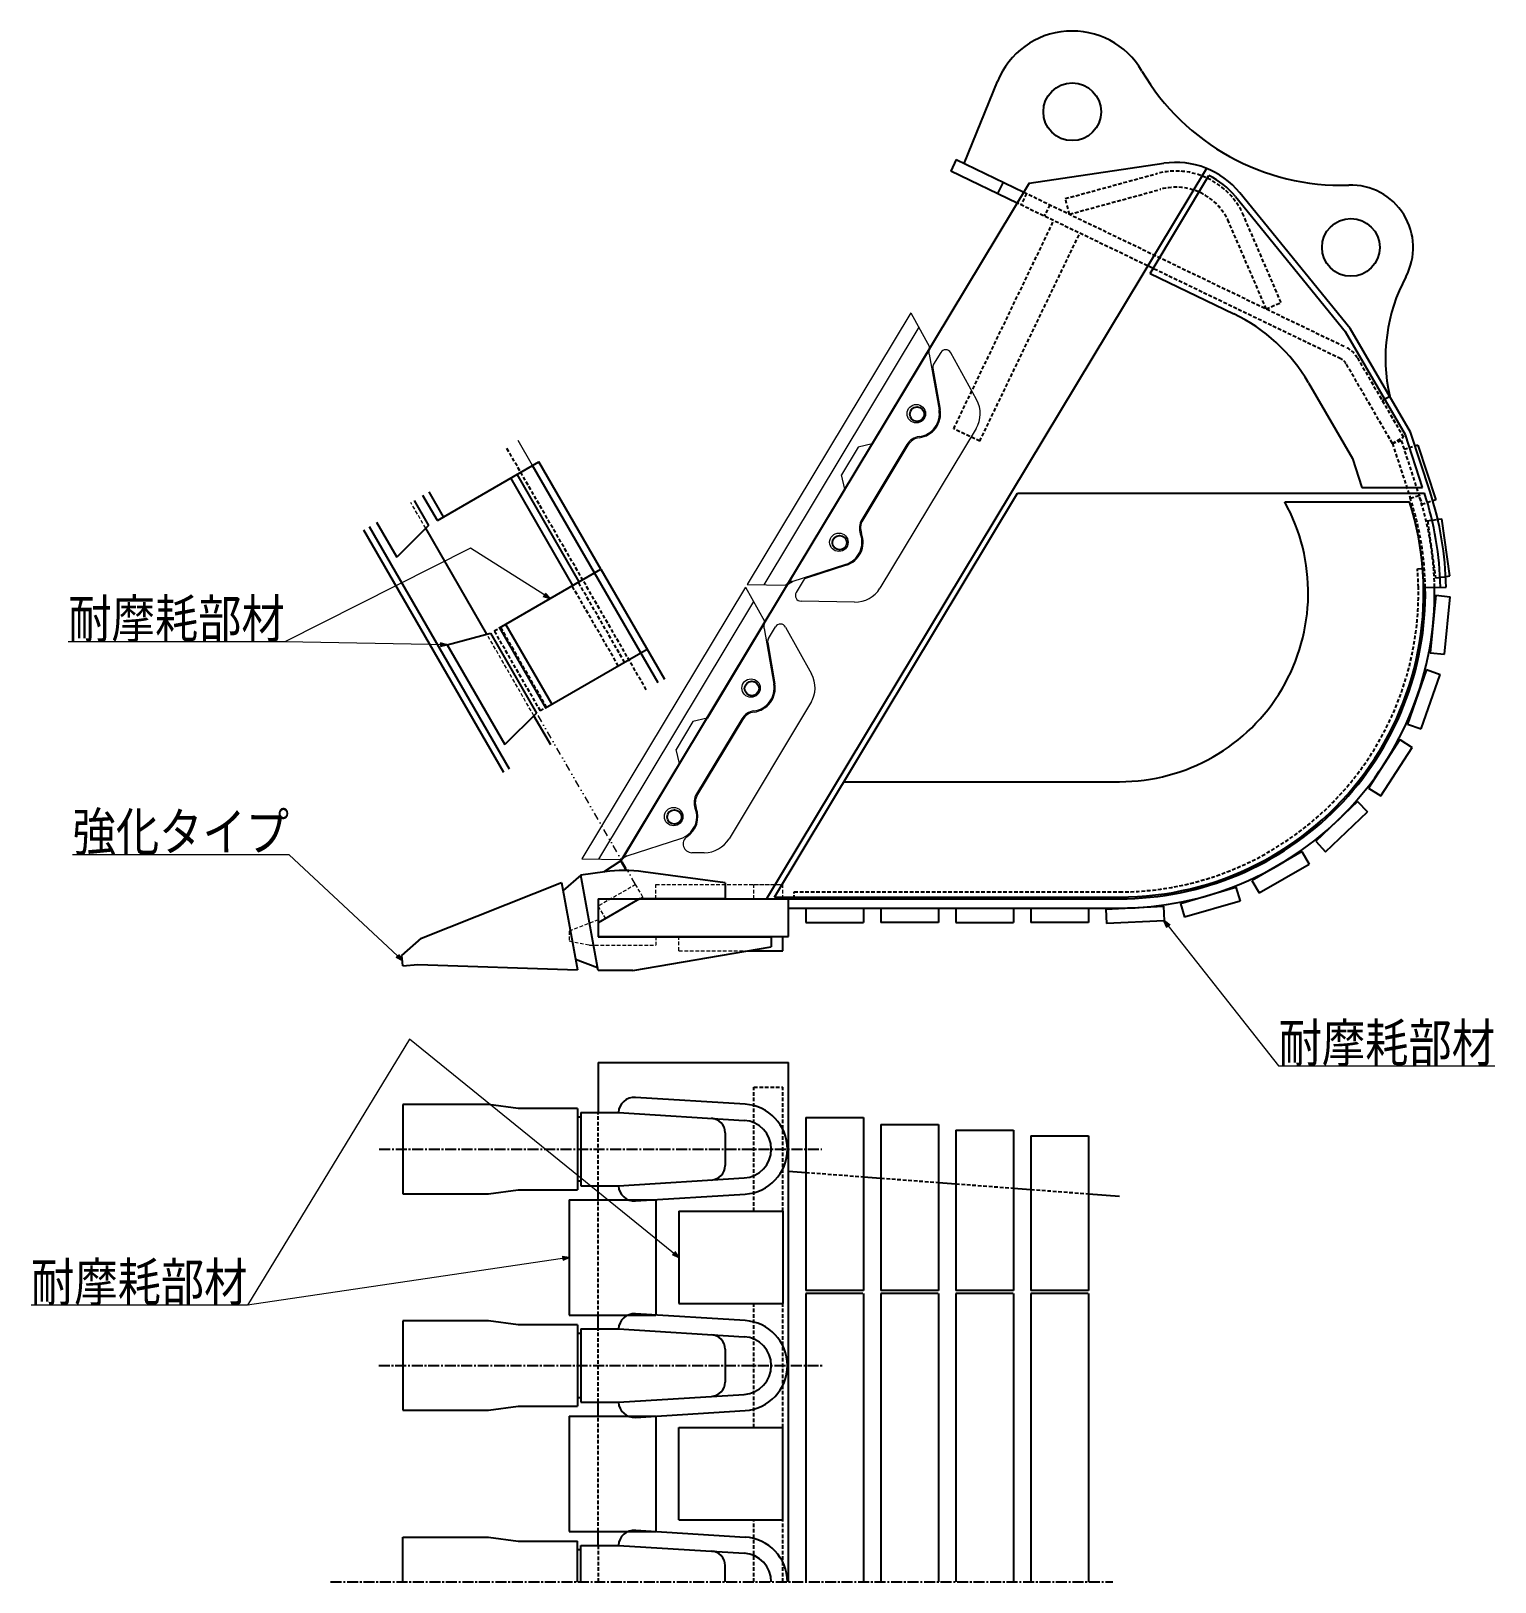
# Model space of a CAD drawing. Header units: millimetres. Extents: x -14999406 to 244, y -333 to 426.
# Drawn here: x -391 to 244, y -333 to 339 of the extents above; entities outside this region: 1.
import ezdxf
from ezdxf.enums import TextEntityAlignment as Align

# ---------------------------------------------------------------- set-up
doc = ezdxf.new("R2010")
doc.units = ezdxf.units.MM
doc.header["$LTSCALE"] = 0.25
for name, pattern in [('CENTER2', [28.575, 19.05, -3.175, 3.175, -3.175]), ('DASHED2', [9.525, 6.35, -3.175]), ('DIVIDE', [31.75, 12.7, -6.35, 0, -6.35, 0, -6.35])]:
    doc.linetypes.add(name, pattern=pattern)
doc.layers.add('Layer0016', color=7, linetype='Continuous')
doc.styles.add('dcStyle0', font='txt.shx', dxfattribs={"bigfont": 'bigfont'})

# ---------------------------------------------------------------- blocks, each defined once
blk = doc.blocks.new('DC_GROUP_ＤＸＦ２４_1')
at = {"layer": 'Layer0016', "color": 3, "linetype": 'Continuous', "lineweight": 25}
for p, q in [((-152.46, -26.76), (-160.14, -33.47)), ((-142.02, -25.38), (-152.46, -26.76)), ((-144.95, -68.08), (-152.46, -26.76)), ((-89.95, -30.21), (-125.41, -25.4)), ((-221.46, -54.08), (-160.76, -30.05)), ((-160.76, -30.05), (-153.9, -67.79)), ((-89.95, -30.21), (-89.95, -37.08)), ((-126.98, -37.08), (-144.95, -47.46)), ((-89.95, -37.08), (-126.98, -37.08)), ((-144.95, -47.46), (-144.95, -53.58)), ((-144.95, -53.58), (-69.95, -53.58)), ((-69.95, -53.58), (-69.95, -57.83)), ((-229.95, -61.58), (-221.46, -54.08)), ((-129.95, -68.08), (-69.95, -57.83)), ((-229.6, -66.06), (-229.95, -61.58)), ((-229.6, -66.06), (-223.09, -65.55)), ((-223.09, -65.55), (-153.9, -67.79)), ((-145.16, -66.9), (-154.71, -63.33)), ((-129.95, -68.08), (-144.95, -68.08))]:
    blk.add_line(p, q, dxfattribs=at)
at = {"layer": 'Layer0016', "color": 4, "linetype": 'DASHED2', "lineweight": 13}
blk.add_line((-125.58, -36.28), (-126.98, -37.08), dxfattribs=at)
at = {"layer": 'Layer0016', "color": 3, "linetype": 'Continuous', "lineweight": 25}
blk.add_arc((-133.8, -87.33), 62.5, 82.27771, 97.55684, dxfattribs=at)
blk = doc.blocks.new('_Open30')
at = {"color": 0, "linetype": 'ByBlock', "lineweight": -2}
for p, q in [((-1, 0.267949), (0, 0)), ((0, 0), (-1, -0.267949)), ((0, 0), (-1, 0))]:
    blk.add_line(p, q, dxfattribs=at)
blk = doc.blocks.new('DC_GROUP_ＤＸＦ２４_2')
at = {"layer": 'Layer0016', "color": 7, "linetype": 'Continuous', "lineweight": 13}
for p, q in [((100.31, -46.57), (149.87, -109.49)), ((149.87, -109.49), (243.62, -109.49))]:
    blk.add_line(p, q, dxfattribs=at)
at = {"layer": 'Layer0016', "color": 7, "xscale": 3.000002807615286, "yscale": 2.999989368223643, "rotation": 128.2260517555192}
blk.add_blockref('_Open30', (100.31, -46.57), dxfattribs=at)
at = {"layer": 'Layer0016', "color": 7, "style": 'dcStyle0', "width": 1.206897}
blk.add_text('耐摩耗部材', height=18.75, dxfattribs=at).set_placement((149.87, -109.49), (243.62, -109.49), align=Align.FIT)
blk = doc.blocks.new('DC_GROUP_ＤＸＦ２４_3')
at = {"layer": 'Layer0016', "color": 7, "linetype": 'Continuous', "lineweight": 13}
for p, q in [((-157.45, -192.4), (-296.92, -213.13)), ((-296.92, -213.13), (-390.67, -213.13))]:
    blk.add_line(p, q, dxfattribs=at)
at = {"layer": 'Layer0016', "color": 7, "xscale": 3.000002807615286, "yscale": 2.999989368223643, "rotation": 8.455413955655375}
blk.add_blockref('_Open30', (-157.45, -192.4), dxfattribs=at)
at = {"layer": 'Layer0016', "color": 7, "style": 'dcStyle0', "width": 1.206897}
blk.add_text('耐摩耗部材', height=18.75, dxfattribs=at).set_placement((-390.67, -213.13), (-296.92, -213.13), align=Align.FIT)
blk = doc.blocks.new('DC_GROUP_ＤＸＦ２４_4')
at = {"layer": 'Layer0016', "color": 7, "linetype": 'Continuous', "lineweight": 13}
for p, q in [((-226.65, -97.9), (-296.92, -213.13)), ((-109.95, -192.4), (-226.65, -97.9)), ((-296.92, -213.13), (-390.67, -213.13))]:
    blk.add_line(p, q, dxfattribs=at)
at = {"layer": 'Layer0016', "color": 7, "xscale": 3.000002807615286, "yscale": 2.999989368223643, "rotation": 321.0020982336807}
blk.add_blockref('_Open30', (-109.95, -192.4), dxfattribs=at)
at = {"layer": 'Layer0016', "color": 7, "style": 'dcStyle0', "width": 1.206897}
blk.add_text('耐摩耗部材', height=18.75, dxfattribs=at).set_placement((-390.67, -213.13), (-296.92, -213.13), align=Align.FIT)
blk = doc.blocks.new('DC_GROUP_ＤＸＦ２４_5')
at = {"layer": 'Layer0016', "color": 7, "linetype": 'Continuous', "lineweight": 13}
for p, q in [((-200.19, 114.85), (-280.76, 74.25)), ((-165.75, 93), (-200.19, 114.85)), ((-280.76, 74.25), (-374.51, 74.25))]:
    blk.add_line(p, q, dxfattribs=at)
at = {"layer": 'Layer0016', "color": 7, "xscale": 3.000002807615286, "yscale": 2.999989368223643, "rotation": 327.6127400766671}
blk.add_blockref('_Open30', (-165.75, 93), dxfattribs=at)
at = {"layer": 'Layer0016', "color": 7, "style": 'dcStyle0', "width": 1.206897}
blk.add_text('耐摩耗部材', height=18.75, dxfattribs=at).set_placement((-374.51, 74.25), (-280.76, 74.25), align=Align.FIT)
blk = doc.blocks.new('DC_GROUP_ＤＸＦ２４_6')
at = {"layer": 'Layer0016', "color": 7, "linetype": 'Continuous', "lineweight": 13}
for p, q in [((-280.76, 74.25), (-374.51, 74.25)), ((-210.34, 73.03), (-280.76, 74.25))]:
    blk.add_line(p, q, dxfattribs=at)
at = {"layer": 'Layer0016', "color": 7, "xscale": 3.000002807615286, "yscale": 2.999989368223643, "rotation": 359.005825878549}
blk.add_blockref('_Open30', (-210.34, 73.03), dxfattribs=at)
at = {"layer": 'Layer0016', "color": 7, "style": 'dcStyle0', "width": 1.206897}
blk.add_text('耐摩耗部材', height=18.75, dxfattribs=at).set_placement((-374.51, 74.25), (-280.76, 74.25), align=Align.FIT)
blk = doc.blocks.new('DC_GROUP_ＤＸＦ２４_7')
at = {"layer": 'Layer0016', "color": 7, "linetype": 'Continuous', "lineweight": 13}
for p, q in [((-278.88, -18.06), (-372.63, -18.06)), ((-229.77, -63.82), (-278.88, -18.06))]:
    blk.add_line(p, q, dxfattribs=at)
at = {"layer": 'Layer0016', "color": 7, "xscale": 3.000002807615286, "yscale": 2.999989368223643, "rotation": 317.0239767107333}
blk.add_blockref('_Open30', (-229.77, -63.82), dxfattribs=at)
at = {"layer": 'Layer0016', "color": 7, "style": 'dcStyle0', "width": 1.206897}
blk.add_text('強化タイプ', height=18.75, dxfattribs=at).set_placement((-372.63, -18.06), (-278.88, -18.06), align=Align.FIT)

msp = doc.modelspace()

# ---------------------------------------------------------------- linework, layer by layer
at = {"color": 3, "linetype": 'Continuous', "lineweight": 13}
msp.add_line((-14999405.5, 425.87), (-14999405.5, 319.31), dxfattribs=at)
at = {"layer": 'Layer0016', "color": 3, "linetype": 'Continuous', "lineweight": 25}
for p, q in [((13.57, 281.52), (28.03, 317.07)), ((10.19, 283.15), (7.81, 278.19)), ((10.19, 283.15), (39.47, 269.06)), ((118.66, 279.39), (-71.98, -37.08)), ((36.62, 264.32), (7.81, 278.19)), ((41.81, 272.93), (100.13, 281.57)), ((94.16, 233.87), (119.67, 276.22)), ((41.81, 272.93), (-135.06, -20.67)), ((30.47, 273.39), (28.08, 268.43)), ((180.91, 210.05), (133.08, 268.78)), ((131.15, 267.2), (178.85, 208.62)), ((94.16, 233.87), (130.48, 216.39)), ((204.8, 164.01), (178.85, 208.62)), ((207.09, 165.04), (180.91, 210.05)), ((-1.37, 201.26), (-26.18, 160.07)), ((162.79, 186.51), (181.85, 153.74)), ((194.77, 178.77), (198.01, 180.66)), ((212.24, 141.17), (204.8, 164.01)), ((215.5, 139.22), (207.09, 165.04)), ((210.21, 159.51), (217.95, 135.74)), ((-214.6, 126.86), (-170.65, 152.24)), ((-146.48, 104.13), (-173.35, 150.68)), ((-143.77, 105.69), (-170.65, 152.24)), ((181.85, 153.74), (185.95, 141.17)), ((-155.85, 98.72), (-182.73, 145.27)), ((-153.15, 100.28), (-180.02, 146.83)), ((185.95, 141.17), (212.24, 141.17)), ((-224.73, 135.45), (-218.48, 124.62)), ((-214.6, 126.86), (-220.85, 137.69)), ((-211.9, 128.43), (-218.15, 139.25)), ((-68.61, -36.33), (36.81, 138.67)), ((-38.05, 140.37), (-62.86, 99.18)), ((36.81, 138.67), (213.08, 138.67)), ((152.52, 134.92), (206.64, 134.92)), ((-246.64, 122.8), (-186.01, 17.79)), ((-244.09, 124.27), (-183.47, 19.26)), ((-240.97, 126.07), (-232.22, 110.92)), ((-218.48, 124.62), (-232.22, 110.92)), ((-193.21, 77.64), (-219.66, 123.45)), ((224.06, 102.81), (220.59, 127.56)), ((-187.73, 80.31), (-143.77, 105.69)), ((-118.98, 56.5), (-146.48, 104.13)), ((-143.77, 105.69), (-116.27, 58.06)), ((-60.82, 100.39), (-63.59, 98.75)), ((213.43, 97.81), (222.43, 97.97)), ((218.02, 94.44), (215.56, 69.56)), ((218.02, 94.44), (224.24, 93.83)), ((221.78, 68.95), (224.24, 93.83)), ((-185.02, 81.88), (-165.02, 47.24)), ((-72.96, 82.41), (-97.78, 41.22)), ((-210.34, 73.03), (-191.61, 78.07)), ((-191.61, 78.07), (-171.61, 43.43)), ((-187.73, 80.31), (-167.73, 45.67)), ((-210.34, 73.03), (-185.34, 29.73)), ((-167.73, 45.67), (-123.77, 71.05)), ((215.56, 69.56), (221.78, 68.95)), ((213.95, 62.24), (205.71, 38.64)), ((213.95, 62.24), (219.85, 60.18)), ((211.61, 36.58), (219.85, 60.18)), ((-171.61, 43.43), (-185.34, 29.73)), ((-165.5, 29.64), (-172.78, 42.26)), ((205.71, 38.64), (211.61, 36.58)), ((202.42, 31.9), (188.86, 10.89)), ((194.11, 7.5), (207.67, 28.51)), ((202.42, 31.9), (207.67, 28.51)), ((-109.65, 21.52), (-134.46, -19.67)), ((-38.49, 13.67), (80.95, 13.67)), ((188.86, 10.89), (194.11, 7.5)), ((184.07, 5.12), (165.96, -12.11)), ((170.26, -16.64), (188.38, 0.59)), ((184.07, 5.12), (188.38, 0.59)), ((165.96, -12.11), (170.26, -16.64)), ((159.95, -16.6), (138.29, -29.09)), ((159.95, -16.6), (163.07, -22.02)), ((-135.06, -20.67), (-142.61, -25.45)), ((-132.64, -24.84), (-135.06, -20.67)), ((141.41, -34.5), (163.07, -22.02)), ((107.41, -39.08), (131.39, -32.04)), ((131.39, -32.04), (133.15, -38.03)), ((138.29, -29.09), (141.41, -34.5)), ((-144.95, -37.08), (80.95, -37.08)), ((-144.95, -37.08), (-144.95, -53.33)), ((-68.61, -36.33), (80.95, -36.33)), ((-62.45, -53.33), (-62.45, -37.08)), ((107.41, -39.08), (109.17, -45.07)), ((133.15, -38.03), (109.17, -45.07)), ((-62.45, -41.08), (80.95, -41.08)), ((-54.95, -41.08), (-54.95, -47.33)), ((-29.95, -41.08), (-29.95, -47.33)), ((-22.45, -41.08), (-22.45, -47.33)), ((2.55, -41.08), (2.55, -47.33)), ((10.05, -41.08), (10.05, -47.33)), ((35.05, -41.08), (35.05, -47.33)), ((42.55, -41.08), (42.55, -47.33)), ((67.55, -41.08), (67.55, -47.33)), ((75.04, -41.53), (100.01, -40.32)), ((75.04, -41.53), (75.34, -47.77)), ((100.31, -46.57), (75.34, -47.77)), ((100.01, -40.32), (100.31, -46.57)), ((-144.95, -50.33), (-144.95, -53.33)), ((-144.95, -53.33), (-62.45, -53.33)), ((-144.95, -53.33), (-119.95, -53.33)), ((-64.95, -59.58), (-64.95, -53.33)), ((-54.95, -47.33), (-29.95, -47.33)), ((2.55, -47.33), (-22.45, -47.33)), ((10.05, -47.33), (35.05, -47.33)), ((67.55, -47.33), (42.55, -47.33)), ((-80.19, -59.58), (-64.95, -59.58)), ((-144.95, -108.02), (-144.95, -129.65)), ((-144.95, -108.02), (-62.45, -108.02)), ((-62.45, -333.02), (-62.45, -108.02)), ((-229.6, -126.15), (-229.6, -164.9)), ((-192.48, -126.15), (-229.6, -126.15)), ((-179.53, -127.9), (-192.48, -126.15)), ((-81.23, -126.06), (-128.78, -123.1)), ((-153.9, -127.9), (-179.53, -127.9)), ((-153.9, -127.9), (-153.9, -163.15)), ((-152.46, -131.6), (-153.9, -131.6)), ((-152.46, -129.65), (-136.2, -129.65)), ((-152.46, -129.65), (-152.46, -161.4)), ((-136.2, -129.65), (-81.67, -133.05)), ((-54.95, -131.77), (-54.95, -206.77)), ((-54.95, -131.77), (-29.95, -131.77)), ((-29.95, -131.77), (-29.95, -206.77)), ((-89.95, -138.4), (-89.95, -152.64)), ((-22.45, -134.77), (-22.45, -206.77)), ((-22.45, -134.77), (2.55, -134.77)), ((2.55, -134.77), (2.55, -206.77)), ((10.05, -137.27), (10.05, -206.77)), ((10.05, -137.27), (35.05, -137.27)), ((35.05, -137.27), (35.05, -206.77)), ((42.55, -139.77), (42.55, -206.77)), ((42.55, -139.77), (67.55, -139.77)), ((67.55, -139.77), (67.55, -206.77)), ((-152.46, -159.44), (-153.9, -159.44)), ((-136.2, -161.4), (-81.67, -158)), ((-62.45, -155.02), (-54.95, -155.59)), ((-29.95, -157.48), (-22.45, -158.05)), ((2.55, -159.95), (10.05, -160.52)), ((-229.6, -164.9), (-192.48, -164.9)), ((-192.48, -164.9), (-179.53, -163.15)), ((-179.53, -163.15), (-153.9, -163.15)), ((-157.45, -167.4), (-119.95, -167.4)), ((-157.45, -167.4), (-157.45, -217.4)), ((-152.46, -161.4), (-136.2, -161.4)), ((-144.95, -167.4), (-144.95, -161.4)), ((-128.78, -167.95), (-81.23, -164.98)), ((-119.95, -167.4), (-119.95, -217.4)), ((35.05, -162.41), (42.55, -162.98)), ((67.55, -164.87), (80.95, -165.89)), ((-109.95, -172.4), (-64.95, -172.4)), ((-109.95, -172.4), (-109.95, -212.4)), ((-64.95, -172.4), (-64.95, -212.4)), ((-29.95, -206.77), (-54.95, -206.77)), ((-30.2, -208.02), (-54.95, -208.02)), ((-54.95, -208.02), (-54.95, -333.02)), ((-29.95, -208.02), (-29.95, -333.02)), ((2.55, -206.77), (-22.45, -206.77)), ((2.3, -208.02), (-22.45, -208.02)), ((-22.45, -208.02), (-22.45, -333.02)), ((2.55, -208.02), (2.55, -333.02)), ((35.05, -206.77), (10.05, -206.77)), ((34.8, -208.02), (10.05, -208.02)), ((10.05, -208.02), (10.05, -333.02)), ((35.05, -208.02), (35.05, -333.02)), ((67.55, -206.77), (42.55, -206.77)), ((67.3, -208.02), (42.55, -208.02)), ((42.55, -208.02), (42.55, -333.02)), ((67.55, -208.02), (67.55, -333.02)), ((-109.95, -212.4), (-64.95, -212.4)), ((-229.6, -219.9), (-229.6, -258.65)), ((-192.48, -219.9), (-229.6, -219.9)), ((-179.53, -221.65), (-192.48, -219.9)), ((-153.9, -221.65), (-179.53, -221.65)), ((-157.45, -217.4), (-119.95, -217.4)), ((-153.9, -221.65), (-153.9, -256.9)), ((-144.95, -223.4), (-144.95, -217.4)), ((-81.23, -219.81), (-128.78, -216.85)), ((-152.46, -225.35), (-153.9, -225.35)), ((-152.46, -223.4), (-136.2, -223.4)), ((-152.46, -223.4), (-152.46, -255.15)), ((-136.2, -223.4), (-81.67, -226.8)), ((-89.95, -232.15), (-89.95, -246.39)), ((-152.46, -253.19), (-153.9, -253.19)), ((-152.46, -255.15), (-136.2, -255.15)), ((-144.95, -261.15), (-144.95, -255.15)), ((-136.2, -255.15), (-81.67, -251.75)), ((-229.6, -258.65), (-192.48, -258.65)), ((-192.48, -258.65), (-179.53, -256.9)), ((-179.53, -256.9), (-153.9, -256.9)), ((-157.45, -261.15), (-119.95, -261.15)), ((-157.45, -261.15), (-157.45, -311.15)), ((-128.78, -261.7), (-81.23, -258.73)), ((-119.95, -261.15), (-119.95, -311.15)), ((-109.95, -306.15), (-109.95, -266.15)), ((-109.95, -266.15), (-64.95, -266.15)), ((-64.95, -306.15), (-64.95, -266.15)), ((-109.95, -306.15), (-64.95, -306.15)), ((-229.6, -333.02), (-229.6, -313.65)), ((-229.6, -313.65), (-192.48, -313.65)), ((-192.48, -313.65), (-179.53, -315.4)), ((-179.53, -315.4), (-153.9, -315.4)), ((-157.45, -311.15), (-119.95, -311.15)), ((-153.9, -333.02), (-153.9, -315.4)), ((-144.95, -317.15), (-144.95, -311.15)), ((-128.78, -310.6), (-81.23, -313.56)), ((-152.46, -319.1), (-153.9, -319.1)), ((-152.46, -317.15), (-136.2, -317.15)), ((-152.46, -333.02), (-152.46, -317.15)), ((-136.2, -317.15), (-81.67, -320.55)), ((-89.95, -333.02), (-89.95, -325.9))]:
    msp.add_line(p, q, dxfattribs=at)
at = {"layer": 'Layer0016', "color": 4, "linetype": 'DASHED2', "lineweight": 25}
for p, q in [((57.45, 266.27), (96.92, 277.07)), ((39.47, 269.06), (178.95, 201.95)), ((59.3, 259.52), (98.76, 270.32)), ((176.77, 196.89), (36.62, 264.32)), ((40.6, 268.51), (38.22, 263.56)), ((50.74, 263.63), (48.36, 258.68)), ((59.3, 259.52), (57.45, 266.27)), ((9.11, 166.59), (52.46, 256.7)), ((144.51, 218.52), (128.32, 256.09)), ((150.94, 221.29), (134.75, 258.86)), ((20.37, 161.17), (63.73, 251.28)), ((70.12, 248.21), (70.55, 247.95)), ((144.51, 218.52), (150.94, 221.29)), ((184.01, 197.27), (203.96, 162.98)), ((199.2, 160.21), (179.14, 194.7)), ((20.37, 161.17), (9.11, 166.59)), ((199.2, 160.21), (203.96, 162.98)), ((199.2, 160.21), (203, 161.45)), ((203, 161.45), (212, 133.8)), ((-124.14, 53.52), (-184.76, 158.52)), ((199.2, 160.21), (206.94, 136.44)), ((210.21, 159.51), (204.26, 157.58)), ((206.94, 136.44), (210.74, 137.68)), ((217.95, 135.74), (212, 133.8)), ((214.4, 126.7), (220.59, 127.56)), ((214.4, 126.7), (217.87, 101.94)), ((210.03, 105.89), (213.02, 106.14)), ((217.87, 101.94), (224.06, 102.81)), ((-136.22, 63.86), (-156.22, 98.5)), ((-133.51, 65.43), (-153.51, 100.07)), ((-189.97, 79.02), (-187.73, 80.31)), ((-169.97, 44.38), (-189.97, 79.02)), ((-167.26, 45.94), (-187.26, 80.58)), ((-169.97, 44.38), (-167.73, 45.67)), ((-59.95, -34.08), (80.95, -34.08)), ((-59.95, -37.08), (-59.95, -34.08)), ((-77.45, -118.65), (-64.95, -118.65)), ((-77.45, -172.4), (-77.45, -118.65)), ((-64.95, -172.4), (-64.95, -118.65)), ((-144.95, -161.4), (-144.95, -129.65)), ((-54.95, -155.59), (-29.95, -157.48)), ((-22.45, -158.05), (2.55, -159.95)), ((10.05, -160.52), (35.05, -162.41)), ((-144.95, -217.4), (-144.95, -167.4)), ((42.55, -162.98), (67.55, -164.87)), ((-77.45, -266.15), (-77.45, -212.4)), ((-64.95, -266.15), (-64.95, -212.4)), ((-144.95, -255.15), (-144.95, -223.4)), ((-144.95, -311.15), (-144.95, -261.15)), ((-77.45, -333.02), (-77.45, -306.15)), ((-64.95, -333.02), (-64.95, -306.15)), ((-144.95, -317.15), (-144.95, -333.02))]:
    msp.add_line(p, q, dxfattribs=at)
at = {"layer": 'Layer0016', "color": 3, "linetype": 'Continuous', "lineweight": 13}
for p, q in [((-9.49, 216.85), (-80.44, 99.07)), ((-9.49, 216.85), (-1.33, 202.1)), ((-5.99, 210.53), (-73.22, 98.93)), ((-1.48, 198.89), (-1.33, 202.1)), ((-1.48, 198.89), (2.75, 174.82)), ((3.48, 199.61), (0.42, 194.53)), ((19.05, 179.2), (7.81, 199.53)), ((0.1, 192.81), (3.24, 174.91)), ((-173.35, 150.68), (-179.6, 161.5)), ((18.82, 166.7), (-22.87, 97.49)), ((-32.36, 158.54), (-39.58, 146.55)), ((-26.18, 160.07), (-32.36, 158.54)), ((-11.16, 159.72), (-30.71, 127.25)), ((-10.73, 159.46), (-30.29, 127)), ((-38.05, 140.37), (-39.58, 146.55)), ((-60.82, 100.39), (-37.57, 107.9)), ((-37.41, 107.42), (-54.71, 101.84)), ((-81.08, 98), (-152.04, -19.78)), ((-81.08, 98), (-72.92, 83.25)), ((-80.44, 99.07), (-63.59, 98.75)), ((-56.08, 100.75), (-59.14, 95.67)), ((-77.59, 91.68), (-144.82, -19.92)), ((-33.81, 91.44), (-57.04, 91.88)), ((-73.08, 80.04), (-72.92, 83.25)), ((-71.18, 75.68), (-68.12, 80.76)), ((-63.79, 80.68), (-52.55, 60.35)), ((-73.08, 80.04), (-68.85, 55.97)), ((-71.5, 73.96), (-68.35, 56.06)), ((-52.48, 48.35), (-88.25, -11.03)), ((-97.78, 41.22), (-103.95, 39.69)), ((-82.75, 40.87), (-102.31, 8.4)), ((-82.33, 40.61), (-101.88, 8.14)), ((-103.95, 39.69), (-111.18, 27.69)), ((-109.65, 21.52), (-111.18, 27.69)), ((-132.42, -18.46), (-109.16, -10.95)), ((-152.04, -19.78), (-135.18, -20.1)), ((-132.42, -18.46), (-135.18, -20.1)), ((-98.96, -17.08), (-104.39, -17.08))]:
    msp.add_line(p, q, dxfattribs=at)
at = {"layer": 'Layer0016', "color": 4, "linetype": 'DASHED2', "lineweight": 13}
for p, q in [((-219.66, 123.45), (-226.12, 134.64)), ((-172.78, 42.26), (-193.21, 77.64)), ((-128.71, -30.87), (-144.95, -40.24)), ((-125.58, -36.28), (-128.71, -30.87)), ((-119.95, -30.83), (-64.95, -30.83)), ((-119.95, -37.08), (-119.95, -30.83)), ((-77.45, -30.83), (-64.95, -30.83)), ((-77.45, -37.08), (-77.45, -30.83)), ((-77.45, -37.08), (-77.45, -30.83)), ((-64.95, -37.08), (-64.95, -30.83)), ((-64.95, -37.08), (-64.95, -30.83)), ((-144.95, -40.24), (-141.82, -45.65)), ((-144.95, -46.24), (-157.45, -51.08)), ((-157.45, -51.08), (-157.45, -55.33)), ((-119.95, -53.33), (-119.95, -57.08)), ((-109.95, -59.58), (-109.95, -53.33)), ((-157.45, -55.33), (-148.7, -57.08)), ((-148.7, -57.08), (-119.95, -57.08)), ((-109.95, -59.58), (-80.19, -59.58))]:
    msp.add_line(p, q, dxfattribs=at)
at = {"layer": 'Layer0016', "color": 4, "linetype": 'DIVIDE', "lineweight": 13}
msp.add_line((-128.71, -30.87), (-171.61, 43.43), dxfattribs=at)
at = {"layer": 'Layer0016', "color": 4, "linetype": 'CENTER2', "lineweight": 25}
for p, q in [((-239.8, -145.52), (-48.05, -145.52)), ((-240.01, -239.27), (-47.85, -239.27)), ((-260.9, -333.02), (78.09, -333.02))]:
    msp.add_line(p, q, dxfattribs=at)
at = {"layer": 'Layer0016', "color": 3, "linetype": 'Continuous', "lineweight": 25}
for centre, radius in [((60.45, 303.88), 12.5), ((181.18, 245.13), 12.5), ((-6.78, 172.9), 3.12), ((-40.32, 117.22), 3.12), ((-78.37, 54.05), 3.12), ((-111.92, -1.63), 3.12)]:
    msp.add_circle(centre, radius, dxfattribs=at)
at = {"layer": 'Layer0016', "color": 3, "linetype": 'Continuous', "lineweight": 13}
for centre in [(-7.1, 173.09), (-40.64, 117.41), (-78.7, 54.24), (-112.24, -1.44)]:
    msp.add_circle(centre, 4, dxfattribs=at)
at = {"layer": 'Layer0016', "color": 3, "linetype": 'Continuous', "lineweight": 25}
for centre, radius, start, end in [((60.45, 303.88), 35, 30.33511, 157.86279), ((176.97, 372.06), 100, 210.33511, 271.90126), ((105.36, 246.2), 35.75, 39.16112, 98.42619), ((105.36, 246.2), 33.25, 39.16112, 64.51296), ((181.18, 245.13), 27, 331.92435, 91.90126), ((271.18, 197.12), 75, 151.92435, 192.68371), ((97.96, 148.81), 75, 30.18172, 64.30509), ((80.95, 95.42), 131.75, 270, 17.44621), ((80.95, 95.42), 81.75, 270, 28.89333), ((80.95, 95.42), 139.03, 1.035, 18.12465), ((80.95, 95.42), 141.5, 1.035, 18.035), ((80.95, 95.42), 136.5, 270, 1.035), ((80.95, 95.42), 132.5, 270, 1.035), ((-129.21, -130.08), 7, 86.43284, 176.43284), ((-82.45, -145.52), 19.5, 273.56716, 86.43284), ((-96.2, -138.4), 6.25, 360, 86.43284), ((-82.45, -145.52), 12.5, 273.56716, 86.43284), ((-96.2, -152.64), 6.25, 273.56716, 360), ((-129.21, -160.96), 7, 183.56716, 273.56716), ((-129.21, -223.83), 7, 86.43284, 176.43284), ((-82.45, -239.27), 19.5, 273.56716, 86.43284), ((-96.2, -232.15), 6.25, 360, 86.43284), ((-82.45, -239.27), 12.5, 273.56716, 86.43284), ((-96.2, -246.39), 6.25, 273.56716, 360), ((-129.21, -254.71), 7, 183.56716, 273.56716), ((-129.21, -317.58), 7, 86.43284, 176.43284), ((-82.45, -333.02), 19.5, 0, 86.43284), ((-96.2, -325.9), 6.25, 0, 86.43284), ((-82.45, -333.02), 12.5, 0, 86.43284)]:
    msp.add_arc(centre, radius, start, end, dxfattribs=at)
at = {"layer": 'Layer0016', "color": 4, "linetype": 'DASHED2', "lineweight": 25}
for centre, radius, start, end in [((105.36, 246.2), 32, 23.30429, 105.30589), ((105.36, 246.2), 25, 23.30429, 105.30589), ((173.86, 191.36), 11.75, 30.18172, 64.30509), ((174.39, 191.93), 5.5, 30.18172, 64.30509), ((80.95, 95.42), 132.5, 1.035, 18.035), ((80.95, 95.42), 136.5, 1.035, 18.035), ((80.95, 95.42), 129.5, 1.035, 4.63999), ((80.95, 95.42), 129.5, 270, 1.035)]:
    msp.add_arc(centre, radius, start, end, dxfattribs=at)
at = {"layer": 'Layer0016', "color": 3, "linetype": 'Continuous', "lineweight": 13}
for centre, radius, start, end in [((5.62, 198.32), 2.5, 28.94737, 148.93467), ((2.56, 193.24), 2.5, 148.93467, 189.96645), ((-7.1, 173.09), 10, 277.16619, 9.96645), ((-7.1, 173.09), 10.5, 277.16619, 9.96645), ((8.11, 173.15), 12.5, 328.93467, 28.94737), ((-4.95, 155.98), 7.25, 97.16619, 148.93467), ((-4.95, 155.98), 6.75, 97.16619, 148.93467), ((-40.64, 117.41), 10, 287.9029, 20.70316), ((-40.64, 117.41), 10.5, 287.9029, 20.70316), ((-24.5, 123.51), 7.25, 148.93467, 200.70316), ((-24.5, 123.51), 6.75, 148.93467, 200.70316), ((-53.94, 99.46), 2.5, 107.9029, 148.93467), ((-57, 94.38), 2.5, 148.93467, 268.92198), ((-33.58, 103.94), 12.5, 268.92198, 328.93467), ((-65.98, 79.47), 2.5, 28.94737, 148.93467), ((-69.04, 74.39), 2.5, 148.93467, 189.96645), ((-78.7, 54.24), 10, 277.16619, 9.96645), ((-78.7, 54.24), 10.5, 277.16619, 9.96645), ((-63.49, 54.3), 12.5, 328.93467, 28.94737), ((-76.54, 37.13), 7.25, 97.16619, 148.93467), ((-76.54, 37.13), 6.75, 97.16619, 148.93467), ((-96.1, 4.66), 7.25, 148.93467, 200.70316), ((-96.1, 4.66), 6.75, 148.93467, 200.70316), ((-112.24, -1.44), 10, 287.9029, 20.70316), ((-112.24, -1.44), 10.5, 303.39797, 20.70316), ((-104.39, -13.33), 3.75, 123.39797, 270), ((-98.96, -4.58), 12.5, 270, 328.93467)]:
    msp.add_arc(centre, radius, start, end, dxfattribs=at)

# ---------------------------------------------------------------- block references
at = {"layer": 'Layer0016', "linetype": 'Continuous'}
for name in ['DC_GROUP_ＤＸＦ２４_5', 'DC_GROUP_ＤＸＦ２４_6', 'DC_GROUP_ＤＸＦ２４_7', 'DC_GROUP_ＤＸＦ２４_1', 'DC_GROUP_ＤＸＦ２４_2', 'DC_GROUP_ＤＸＦ２４_4', 'DC_GROUP_ＤＸＦ２４_3']:
    msp.add_blockref(name, (0, 0), dxfattribs=at)

doc.saveas('drawing.dxf')
